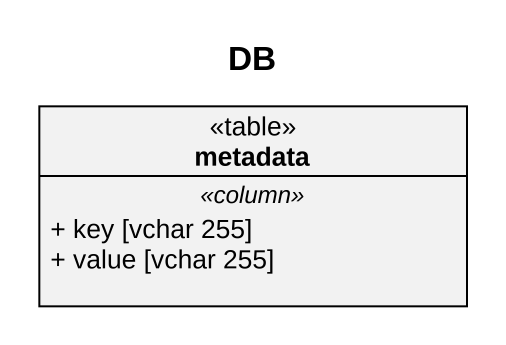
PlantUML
@startuml
title DB
hide circle
hide empty members
skinparam classAttributeIconSize 0
class metadata <<table>> {
  .. <<column>> ..
  + key [vchar 255]
  + value [vchar 255]
}
@enduml
